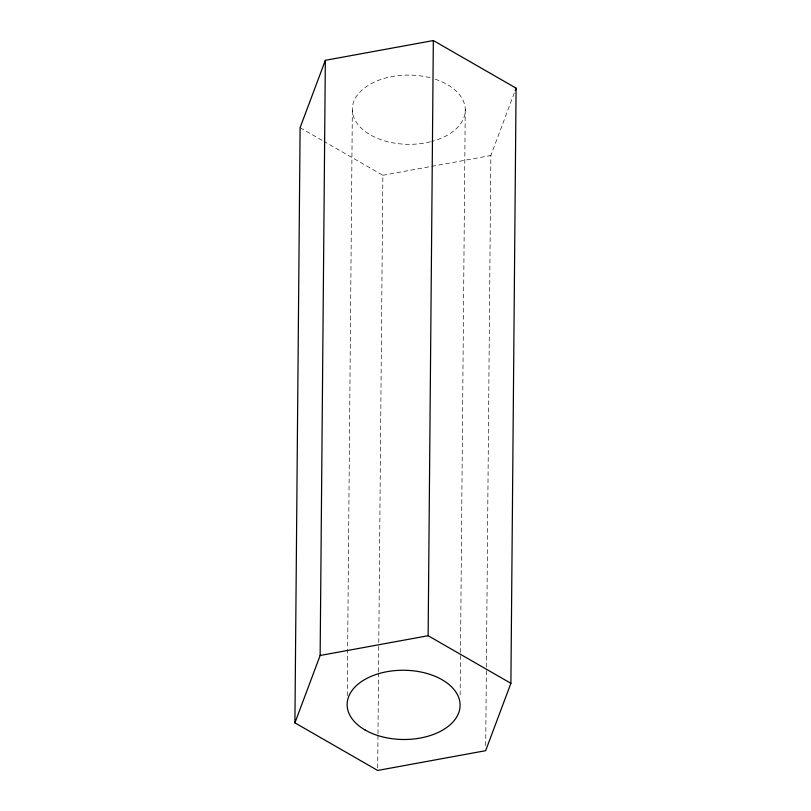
<?xml version="1.0" encoding="UTF-8"?>
<svg xmlns="http://www.w3.org/2000/svg" width="811" height="811" viewBox="0 0 811 811"><rect width="100%" height="100%" fill="white"/><g stroke="black" fill="none" stroke-linecap="round" stroke-linejoin="round"><path stroke-width="0.61" stroke-dasharray="4.05 3.04" d="M347.24 695.696L352.339 110.661M377.693 767.916L377.977 734.989M377.987 733.722L378.514 672.948M378.524 671.68L378.767 643.822M378.788 642.555L382.863 175.277L324.055 141.459M460.131 695.047L465.25 108.745M485.708 745.613L486.377 668.376M486.387 667.108L490.858 155.519L515.208 90.508M382.863 175.277L490.858 155.519M300.1 127.682L322.971 140.84M435.233 79.245A56.496 34.63 0.5 0 1 465.25 111.219A56.496 34.63 0.5 0 1 431.695 141.489M430.448 141.803A56.496 34.63 0.5 0 1 352.309 108.907A56.496 34.63 0.5 0 1 431.928 78.241"/><path stroke-width="1.22" d="M294.91 722.854L300.1 127.682L325.343 60.318L433.338 40.55L516.09 88.146L510.9 683.318L485.657 750.682L377.662 770.45L294.91 722.854L320.142 655.481L325.343 60.318M510.9 683.318L428.137 635.723L433.338 40.55M515.208 90.508L516.09 88.146M320.142 655.481L428.137 635.723M365.143 730.022A56.496 34.63 0.5 0 0 458.671 712.91A56.496 34.63 0.5 0 0 386.999 671.69A56.496 34.63 0.5 0 0 365.143 730.022"/></g></svg>
